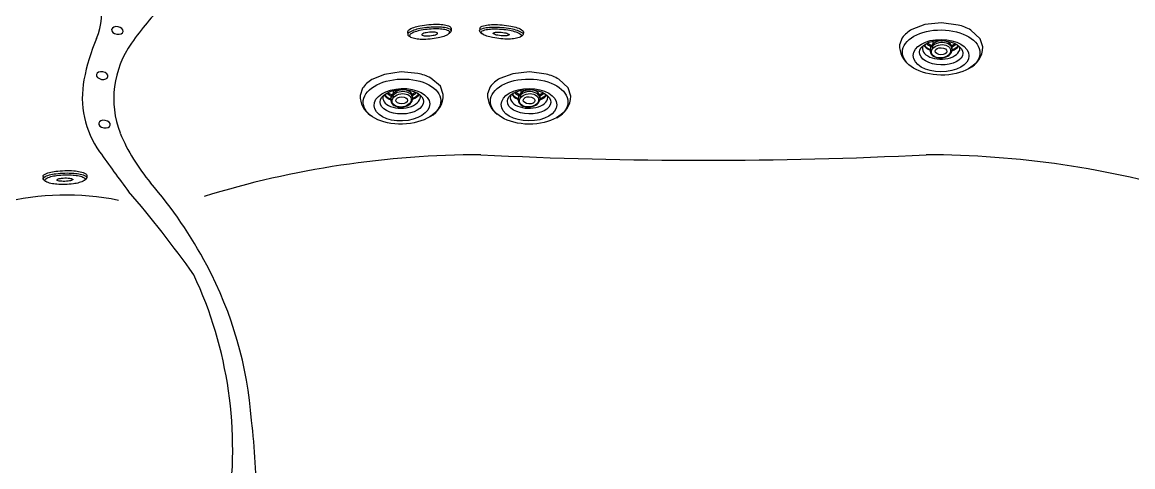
# Model space of a CAD drawing. Extents: x 398 to 508, y 628 to 778.
# Drawn here: x 424.03 to 471.39, y 705.37 to 724.33 of the extents above; entities that cross this region are included whole.
import ezdxf

# ---------------------------------------------------------------- set-up
doc = ezdxf.new("R2010")
doc.units = 0
doc.header["$MEASUREMENT"] = 0
doc.layers.add('1', color=4, linetype='Continuous')
doc.layers.add('2', color=7, linetype='Continuous')

# ---------------------------------------------------------------- blocks, each defined once
blk = doc.blocks.new('MINI')
at = {"layer": '1', "color": 3}
for p, q in [((0.223, 0.931), (0.327, 0.931)), ((0.391, 0.895), (0.44, 0.828)), ((0.391, 0.895), (0.391, 0.895)), ((0.223, -0.932), (0.327, -0.932)), ((0.327, -0.932), (0.327, -0.932)), ((0.386, -0.902), (0.441, -0.828))]:
    blk.add_line(p, q, dxfattribs=at)
for points in [[(0.223, 0.931, 0.267867), (0.159, 0.895, 0.072378), (0.065, 0.659, 0.034036), (0.019, 0.384, 0.024706), (0, 0, 0.024706), (0.019, -0.384, 0.034036), (0.065, -0.659, 0.072378), (0.159, -0.895, 0.267867), (0.223, -0.932, 0.267867)], [(0.391, 0.895, 0.267867), (0.327, 0.931, 0.267867), (0.264, 0.895, 0.072378), (0.17, 0.659, 0.034036), (0.123, 0.384, 0.024706), (0.104, 0, 0.024706), (0.123, -0.384, 0.034036), (0.17, -0.659, 0.072378), (0.264, -0.895, 0.267867), (0.327, -0.932, 0.267867)], [(0.327, -0.932, 0.238458), (0.386, -0.902, 0.072378)]]:
    blk.add_lwpolyline(points, format="xyb", dxfattribs=at)
for points in [[(0.386, -0.855, 0.267867), (0.445, -0.822, 0.072378), (0.531, -0.605, 0.034036), (0.574, -0.352, 0.024706), (0.591, 0, 0.024706), (0.574, 0.352, 0.034036), (0.531, 0.605, 0.072378), (0.445, 0.822, 0.267867), (0.386, 0.855, 0.267867), (0.328, 0.822, 0.072378), (0.242, 0.605, 0.034036), (0.199, 0.352, 0.024706), (0.182, 0, 0.024706), (0.199, -0.352, 0.034036), (0.242, -0.605, 0.072378), (0.328, -0.822, 0.267867)], [(0.388, 0.343, 0.280852), (0.368, 0.331, 0.066452), (0.337, 0.244, 0.030521), (0.321, 0.143, 0.022038), (0.315, 0.003, 0.022038), (0.321, -0.137, 0.030521), (0.337, -0.238, 0.066452), (0.368, -0.325, 0.280852), (0.388, -0.337, 0.280852), (0.408, -0.325, 0.066452), (0.439, -0.238, 0.030521), (0.454, -0.137, 0.022038), (0.46, 0.003, 0.022038), (0.454, 0.143, 0.030521), (0.439, 0.244, 0.066452), (0.408, 0.331, 0.280852)]]:
    blk.add_lwpolyline(points, format="xyb", close=True, dxfattribs=at)
blk = doc.blocks.new('MJET')
at = {"layer": '1', "color": 3}
for p, q in [((-0.946, -0.157), (-0.852, -0.104)), ((-0.554, -0.74), (-0.502, -0.71))]:
    blk.add_line(p, q, dxfattribs=at)
at = {"layer": '1'}
blk.add_lwpolyline([(0.046, -2.04), (0.288, -1.764), (0.39, -1.23, 0.071169), (0.294, -0.656), (0, 0), (-0.436, 0.572), (-0.895, 0.93, 0.106361), (-1.412, 1.095), (-1.729, 1.037)], format="xyb", dxfattribs=at)
for centre, radius, start, end in [((-1.222, 0.134), 1.036, 119.3208, 174.577), ((-0.481, -1.132), 1.05, 236.7737, 300.1392)]:
    blk.add_arc(centre, radius, start, end, dxfattribs=at)
at = {"layer": '1', "color": 3}
for centre, radius, start, end in [((-0.134, -0.092), 0.966, 169.3755, 182.7087), ((-0.077, -0.06), 0.966, 172.9807, 184.5691), ((-1.256, -0.243), 0.0367, 125.7131, 173.0988), ((-1.077, -0.503), 0.352, 100.3995, 124.643), ((-1.136, -0.322), 0.165, 61.4818, 91.5367), ((-1.07, -0.2), 0.0266, 348.2864, 61.4818), ((-0.134, -0.092), 0.966, 238.8747, 251.0567), ((-0.077, -0.06), 0.966, 237.3676, 247.1634)]:
    blk.add_arc(centre, radius, start, end, dxfattribs=at)
at = {"layer": '1'}
blk.add_ellipse((-1.085, -0.649), major_axis=(-0.847, 1.421), ratio=0.582043, dxfattribs=at)
at = {"layer": '1', "color": 3}
for centre, major_axis, ratio in [((-1.202, -0.713), (-0.617, 1.016), 0.582633), ((-1.093, -0.651), (-0.462, 0.802), 0.562663), ((-1.041, -0.616), (-0.255, 0.321), 0.687109), ((-1.04, -0.617), (-0.121, 0.22), 0.601926)]:
    blk.add_ellipse(centre, major_axis=major_axis, ratio=ratio, dxfattribs=at)
for centre, major_axis, ratio, start_param, end_param in [((-0.931, -0.553), (-0.427, 0.679), 0.579291, 6.026519, 9.533585), ((-0.678, -0.427), (-0.427, 0.679), 0.579291, 6.578896, 7.179786), ((-0.644, -0.404), (-0.427, 0.679), 0.579291, 6.646969, 7.192996), ((-1.006, -0.596), (-0.285, 0.376), 0.697464, 6.107579, 11.857587), ((-1.168, -0.222), (-0.124, -0.017), 0.236606, 6.126494, 9.424778), ((-0.941, -0.561), (-0.285, 0.376), 0.697464, 2.921818, 6.286736), ((-0.678, -0.427), (-0.427, 0.679), 0.579291, 8.429339, 8.995074), ((-0.644, -0.404), (-0.427, 0.679), 0.579291, 8.436954, 8.937403)]:
    blk.add_ellipse(centre, major_axis=major_axis, ratio=ratio, start_param=start_param, end_param=end_param, dxfattribs=at)
blk = doc.blocks.new('2013GLEAM')
at = {"layer": '1', "color": 3, "linetype": 'Continuous'}
for centre, radius, start, end in [((26.621, 81.235), 2.711, 337.0185, 14.5887), ((38.604, 74.643), 9.607, 133.1812, 146.2835), ((37.128, 76.779), 8.701, 157.0185, 169.1622), ((33.92, 77.608), 4.067, 144.3959, 200.9905), ((32.513, 77.662), 4.002, 169.1622, 215.3313), ((37.445, 79.161), 7.916, 202.4042, 220.4779), ((87.621, 116.726), 71.552, 215.33125, 217.01344), ((16.49, 61.278), 19.633, 28.041, 40.4779), ((-6.289, 42.014), 48.513, 35.3789, 40.705), ((17.341, 62.646), 17.583, 351.2945, 25.0882), ((19.159, 62.699), 16.608, 4.0891, 28.041), ((13.335, 60.973), 22.579, 358.2506, 7.4065)]:
    blk.add_arc(centre, radius, start, end, dxfattribs=at)
at = {"layer": '1', "color": 2, "linetype": 'Continuous'}
for centre, radius, start, end in [((45.509, 35.05), 40.166, 90.0122, 107.0899), ((54.999, 269.512), 194.528, 267.20098, 272.7994), ((64.49, 35.046), 40.169, 73.2992, 89.986), ((27.81, 62.278), 11.223, 78.4295, 181.1058)]:
    blk.add_arc(centre, radius, start, end, dxfattribs=at)
at = {"layer": '1', "color": 2, "extrusion": (0, 0, -1)}
for centre in [(30.008, 80.52), (29.36, 78.595), (29.456, 76.526)]:
    blk.add_ellipse(centre, major_axis=(-0.246, 0.045), ratio=0.649149, dxfattribs=at)
at = {"layer": '1', "rotation": 275}
blk.add_blockref('MINI', (43.289, 80.756), dxfattribs=at)
at = {"layer": '1', "xscale": -1}
for p, rotation in [((46.41, 80.756), 85.00023649759105), ((27.762, 74.543), 91.55328503671386)]:
    blk.add_blockref('MINI', p, dxfattribs=dict(at, rotation=rotation))
at = {"layer": '2', "color": 1}
for p, rotation in [((65.151, 80.843), 58.53633883148299), ((42.103, 78.75), 60.79364953603584), ((47.579, 78.75), 58.53633883148299)]:
    blk.add_blockref('MJET', p, dxfattribs=dict(at, rotation=rotation))

msp = doc.modelspace()

# ---------------------------------------------------------------- block references
at = {"layer": '1'}
msp.add_blockref('2013GLEAM', (398.077, 643.46), dxfattribs=at)

doc.saveas('drawing.dxf')
